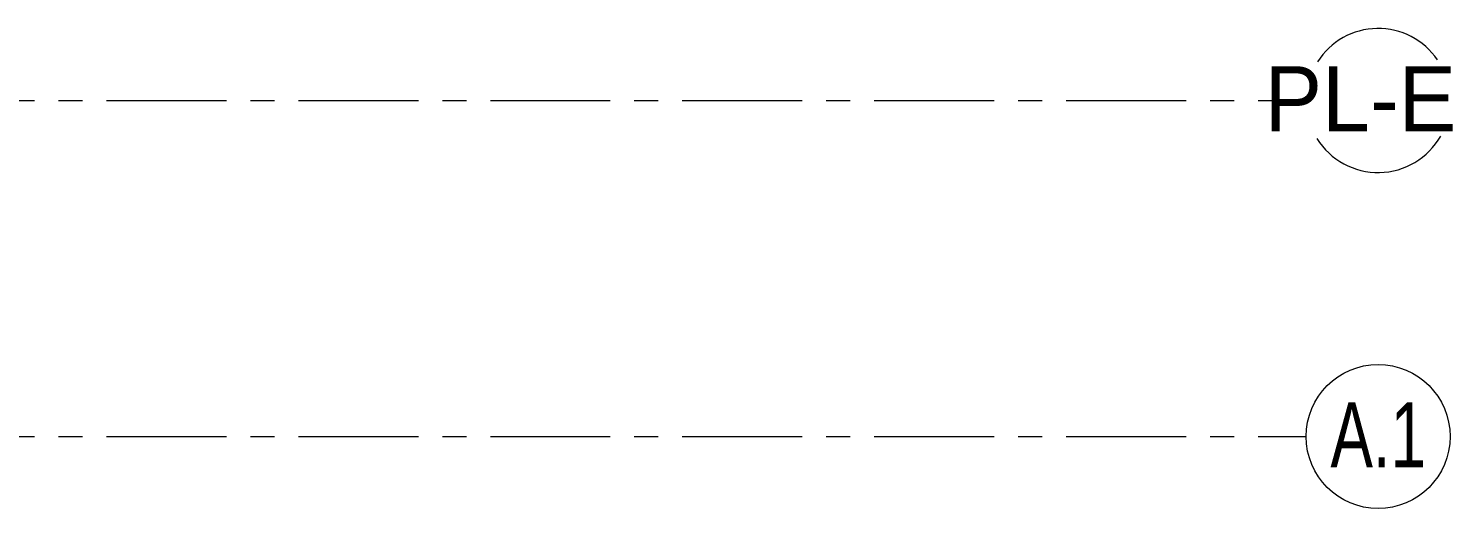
# Model space of a CAD drawing. Header units: inches. Extents: x -26575 to 27, y -11337 to 2257.
# Drawn here: x -21004 to -20292, y 1338 to 1578 of the extents above; entities that cross this region are included whole.
import ezdxf

# ---------------------------------------------------------------- set-up
doc = ezdxf.new("R2010")
doc.units = ezdxf.units.IN
doc.header["$LTSCALE"] = 48
doc.header["$MEASUREMENT"] = 0
doc.linetypes.add('A106$0$CENTER', pattern=[2, 1.25, -0.25, 0.25, -0.25])
doc.linetypes.add('A112$0$CENTER', pattern=[2, 1.25, -0.25, 0.25, -0.25])
for name, color, linetype in [('A106$0$A-GRID-1DP0-15', 8, 'Continuous'), ('A106$0$A-GRID-GRDP0-15', 8, 'Continuous'), ('A112$0$A-GRID-1DP0-15', 8, 'Continuous'), ('A112$0$A-GRID-GRDP0-15', 8, 'Continuous'), ('XREF', 7, 'Continuous')]:
    doc.layers.add(name, color=color, linetype=linetype)
doc.styles.add('A106$0$style-Arial', font='arial.ttf')
doc.styles.add('A112$0$style-Arial', font='arial.ttf')

# ---------------------------------------------------------------- blocks, each defined once
blk = doc.blocks.new('A106')
at = {"layer": 'A106$0$A-GRID-1DP0-15', "lineweight": 13}
blk.add_circle((-20328.93, 1374.09), 36, dxfattribs=at)
for start, end in [(34.38225, 147.46032), (211.83544, 330.41484)]:
    blk.add_arc((-20328.93, 1542.09), 36, start, end, dxfattribs=at)
at = {"layer": 'A106$0$A-GRID-GRDP0-15', "linetype": 'A106$0$CENTER', "lineweight": 0}
for p, q in [((-21061.02, 1542.09), (-20364.93, 1542.09)), ((-23941.02, 1374.09), (-20364.93, 1374.09))]:
    blk.add_line(p, q, dxfattribs=at)
at = {"layer": 'A106$0$A-GRID-1DP0-15', "lineweight": 13, "style": 'A106$0$style-Arial'}
for s, width, p in [('PL-E', 0.95, (-20385.74, 1526.7)), ('A.1', 0.701538, (-20352.77, 1358.7))]:
    blk.add_text(s, height=32.5, dxfattribs=dict(at, width=width)).set_placement(p)
blk = doc.blocks.new('A112')
at = {"layer": 'A112$0$A-GRID-1DP0-15', "lineweight": 13}
blk.add_circle((-20328.93, 1374.09), 36, dxfattribs=at)
for start, end in [(34.38225, 147.46032), (211.83544, 330.41484)]:
    blk.add_arc((-20328.93, 1542.09), 36, start, end, dxfattribs=at)
at = {"layer": 'A112$0$A-GRID-GRDP0-15', "linetype": 'A112$0$CENTER', "lineweight": 0}
for p, q in [((-21061.02, 1542.09), (-20364.93, 1542.09)), ((-23941.02, 1374.09), (-20364.93, 1374.09))]:
    blk.add_line(p, q, dxfattribs=at)
at = {"layer": 'A112$0$A-GRID-1DP0-15', "lineweight": 13, "style": 'A112$0$style-Arial'}
for s, width, p in [('PL-E', 0.95, (-20385.74, 1526.7)), ('A.1', 0.701538, (-20352.77, 1358.7))]:
    blk.add_text(s, height=32.5, dxfattribs=dict(at, width=width)).set_placement(p)

msp = doc.modelspace()

# ---------------------------------------------------------------- block references
at = {"layer": 'XREF'}
for name in ['A106', 'A112']:
    msp.add_blockref(name, (0, 0), dxfattribs=at)

doc.saveas('drawing.dxf')
